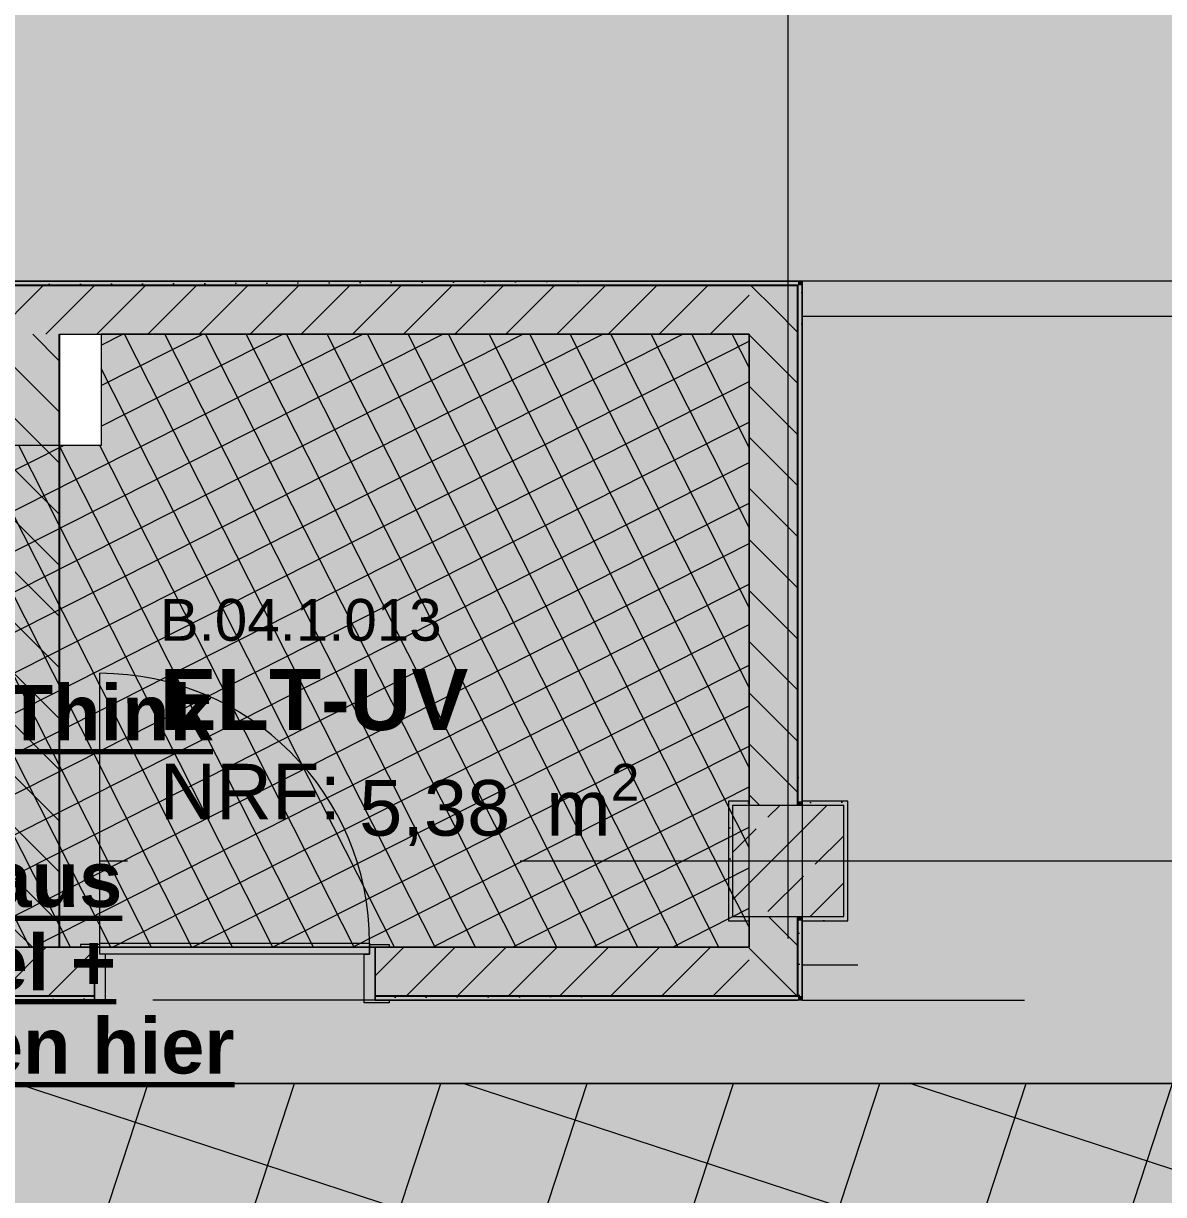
# Model space of a CAD drawing. Header units: metres. Extents: x 101 to 346, y 66 to 213.
# Drawn here: x 135.405 to 139.505, y 91.992 to 96.204 of the extents above; entities that cross this region are included whole.
import ezdxf

# ---------------------------------------------------------------- set-up
doc = ezdxf.new("R2010")
doc.units = ezdxf.units.M
doc.header["$MEASUREMENT"] = 0
doc.linetypes.add('Strichlinie-über-Schnitt', pattern=[0.0023, 0.0008, -0.0015])
doc.linetypes.add('Strichpunktlinie', pattern=[0.006703, 0.003528, -0.001764, 0, -0.001411])
for name, color, linetype in [('00  Raster', 7, 'Continuous'), ('10  Stützen', 7, 'Continuous'), ('10  Stützen_Schnittschraffur', 7, 'Continuous'), ('10  Wand Massiv', 7, 'Continuous'), ('10  Wand Massiv_Schnittschraffur', 7, 'Continuous'), ('10  Wand Massiv_Tür', 7, 'Continuous'), ('20  Boden Aufbauten', 7, 'Continuous'), ('20  Boden Aufbauten_Deckschraffur', 7, 'Continuous'), ('50  NUF - Raumstempel', 7, 'Continuous'), ('Neubau_20  Boden Aufbauten', 7, 'Continuous'), ('Neubau_20  Boden Aufbauten_Deckschraffur', 7, 'Continuous'), ('Neubau_20  Wand Leichtbau', 7, 'Continuous'), ('Neubau_20 Wand Leichtbau MIETERAUSBAU', 7, 'Continuous'), ('Neubau_20 Wand Leichtbau MIETERAUSBAU_Schnittschraffur', 7, 'Continuous')]:
    doc.layers.add(name, color=color, linetype=linetype)
doc.styles.add('ERSTELLTER_STIL_1', font='')
doc.styles.add('ERSTELLTER_STIL_2', font='arial.ttf')
doc.styles.get('ERSTELLTER_STIL_1').set_extended_font_data('Arial')
pattern_1 = [(26.86749, (13.479, 22.351647), (-0.022596431, 0.044602705), [0, -0.05])]
pattern_2 = [(135, (13.479, 22.35165), (0.09192388, 0.09192388), [])]
pattern_3 = [(135, (13.479, 22.35165), (0.09192388, 0.09192388), [])]
pattern_4 = [(45, (13.479, 22.35165), (-0.09192388, 0.09192388), [])]

msp = doc.modelspace()

# ---------------------------------------------------------------- hatches: boundary and pattern name
at = {"layer": '10  Stützen_Schnittschraffur', "linetype": 'Continuous', "lineweight": 0, "true_color": 0xffffff}
for points in [[(137.9404, 93.4069), (137.9404, 92.9769), (138.0154, 92.9769), (138.0154, 92.9919), (137.9554, 92.9919), (137.9554, 93.3919), (138.0154, 93.3919), (138.0154, 93.4069)], [(137.9554, 92.9919), (138.3554, 92.9919), (138.3554, 93.3919), (137.9554, 93.3919)], [(138.1904, 93.4069), (138.1904, 93.3919), (138.2054, 93.3919), (138.2054, 93.4069)], [(138.2054, 93.4069), (138.2054, 93.3919), (138.3554, 93.3919), (138.3554, 92.9919), (138.2054, 92.9919), (138.2054, 92.9769), (138.3704, 92.9769), (138.3704, 93.4069)], [(138.1904, 92.9919), (138.1904, 92.9769), (138.2054, 92.9769), (138.2054, 92.9919)]]:
    msp.add_hatch(color=7, dxfattribs=at).paths.add_polyline_path(points)
at = {"layer": '10  Stützen_Schnittschraffur', "linetype": 'Continuous', "lineweight": 13, "true_color": 0x000100}
h = msp.add_hatch(dxfattribs=at)
h.set_pattern_fill('Gips_0008', color=98, style=0, pattern_type=2)
h.set_pattern_definition(pattern_1)
h.paths.add_polyline_path([(137.9404, 93.4069), (137.9404, 92.9769), (138.0154, 92.9769), (138.0154, 92.9919), (137.9554, 92.9919), (137.9554, 93.3919), (138.0154, 93.3919), (138.0154, 93.4069)])
h = msp.add_hatch(dxfattribs=at)
h.set_pattern_fill('Beton__Stahlbeton_0008', color=98, style=0, pattern_type=2)
h.set_pattern_definition([(225, (137.95537, 93.3919), (-0.16971, 0.16971), []), (225, (137.87052, 93.47674), (-0.169706, 0.169706), [0.18, -0.06])])
h.paths.add_polyline_path([(137.9554, 92.9919), (138.3554, 92.9919), (138.3554, 93.3919), (137.9554, 93.3919)])
h = msp.add_hatch(dxfattribs=at)
h.set_pattern_fill('Gips_0008', color=98, style=0, pattern_type=2)
h.set_pattern_definition(pattern_1)
h.paths.add_polyline_path([(138.1904, 93.4069), (138.1904, 93.3919), (138.2054, 93.3919), (138.2054, 93.4069)])
h = msp.add_hatch(dxfattribs=at)
h.set_pattern_fill('Gips_0008', color=98, style=0, pattern_type=2)
h.set_pattern_definition(pattern_1)
h.paths.add_polyline_path([(138.2054, 93.4069), (138.2054, 93.3919), (138.3554, 93.3919), (138.3554, 92.9919), (138.2054, 92.9919), (138.2054, 92.9769), (138.3704, 92.9769), (138.3704, 93.4069)])
h = msp.add_hatch(dxfattribs=at)
h.set_pattern_fill('Gips_0008', color=98, style=0, pattern_type=2)
h.set_pattern_definition(pattern_1)
h.paths.add_polyline_path([(138.1904, 92.9919), (138.1904, 92.9769), (138.2054, 92.9769), (138.2054, 92.9919)])
at = {"layer": '10  Wand Massiv_Schnittschraffur', "linetype": 'Continuous', "lineweight": 0, "true_color": 0xffffff}
for points in [[(135.4479, 95.2769), (132.7204, 95.2769), (132.7204, 95.2619), (135.4479, 95.2619)], [(132.8954, 95.0869), (135.4479, 95.0869), (135.4479, 95.2619), (132.8954, 95.2619)], [(138.1904, 95.2769), (135.4479, 95.2769), (135.4479, 95.2619), (138.1904, 95.2619)], [(135.4479, 95.2619), (135.4479, 95.0869), (138.0154, 95.0869), (138.0154, 95.2619)], [(138.0154, 95.2619), (138.0154, 95.0869), (138.1904, 95.2619)], [(138.0154, 95.0869), (138.1904, 95.0869), (138.1904, 95.2619)], [(138.2054, 95.2769), (138.1904, 95.2769), (138.1904, 95.2619)], [(138.1904, 95.2619), (138.2054, 95.2619), (138.2054, 95.2769)], [(138.2054, 95.2619), (138.1904, 95.2619), (138.1904, 93.4069), (138.2054, 93.4069)], [(135.5354, 92.8819), (135.5354, 95.0869), (135.3604, 95.0869), (135.3604, 92.8819)], [(138.0154, 95.0869), (138.0154, 93.3919), (138.1904, 93.3919), (138.1904, 95.0869)], [(138.1904, 92.8819), (138.1904, 92.9919), (138.0154, 92.9919), (138.0154, 92.8819)], [(138.1904, 92.9769), (138.1904, 92.7069), (138.2054, 92.7069), (138.2054, 92.9769)], [(135.7004, 92.6819), (135.7004, 92.8569), (135.6804, 92.8569), (135.6804, 92.8919), (135.6104, 92.8919), (135.6104, 92.8819), (135.6604, 92.8819), (135.6604, 92.6919), (135.6104, 92.6919), (135.6104, 92.6819)], [(136.6504, 92.8969), (135.6804, 92.8969), (135.6804, 92.8569), (136.6504, 92.8569)], [(136.6304, 92.6819), (136.7204, 92.6819), (136.7204, 92.6919), (136.6704, 92.6919), (136.6704, 92.8819), (136.7204, 92.8819), (136.7204, 92.8919), (136.6504, 92.8919), (136.6504, 92.8569), (136.6304, 92.8569)], [(135.2354, 92.8819), (135.2354, 92.7069), (135.4479, 92.7069), (135.4479, 92.8819)], [(135.6604, 92.8819), (135.4479, 92.8819), (135.4479, 92.7069), (135.6604, 92.7069)], [(138.0154, 92.8819), (136.6704, 92.8819), (136.6704, 92.7069), (138.0154, 92.7069)], [(138.0154, 92.8819), (138.0154, 92.7069), (138.1904, 92.7069)], [(138.0154, 92.8819), (138.1904, 92.7069), (138.1904, 92.8819)], [(135.4479, 92.7069), (135.2354, 92.7069), (135.2354, 92.6919), (135.4479, 92.6919)], [(135.4479, 92.7069), (135.4479, 92.6919), (135.6604, 92.6919), (135.6604, 92.7069)], [(138.1904, 92.7069), (136.6704, 92.7069), (136.6704, 92.6919), (138.1904, 92.6919)], [(138.1904, 92.7069), (138.1904, 92.6919), (138.2054, 92.6919)], [(138.2054, 92.7069), (138.1904, 92.7069), (138.2054, 92.6919)]]:
    msp.add_hatch(color=7, dxfattribs=at).paths.add_polyline_path(points)
at = {"layer": '10  Wand Massiv_Schnittschraffur', "linetype": 'Continuous', "lineweight": 13, "true_color": 0x000100}
h = msp.add_hatch(dxfattribs=at)
h.set_pattern_fill('Gips_0008', color=98, style=0, pattern_type=2)
h.set_pattern_definition(pattern_1)
h.paths.add_polyline_path([(135.4479, 95.2769), (132.7204, 95.2769), (132.7204, 95.2619), (135.4479, 95.2619)])
h = msp.add_hatch(dxfattribs=at)
h.set_pattern_fill('MW_Kalksandstein_0008', color=98, style=0, pattern_type=2)
h.set_pattern_definition([(225, (13.479, 22.35165), (-0.09192388, 0.09192388), [])])
h.paths.add_polyline_path([(132.8954, 95.0869), (135.4479, 95.0869), (135.4479, 95.2619), (132.8954, 95.2619)])
h = msp.add_hatch(dxfattribs=at)
h.set_pattern_fill('Gips_0008', color=98, style=0, pattern_type=2)
h.set_pattern_definition(pattern_1)
h.paths.add_polyline_path([(138.1904, 95.2769), (135.4479, 95.2769), (135.4479, 95.2619), (138.1904, 95.2619)])
h = msp.add_hatch(dxfattribs=at)
h.set_pattern_fill('MW_Kalksandstein_0008', color=98, style=0, pattern_type=2)
h.set_pattern_definition([(225, (13.479, 22.35165), (-0.09192388, 0.09192388), [])])
h.paths.add_polyline_path([(135.4479, 95.2619), (135.4479, 95.0869), (138.0154, 95.0869), (138.0154, 95.2619)])
h = msp.add_hatch(dxfattribs=at)
h.set_pattern_fill('MW_Kalksandstein_0008', color=98, style=0, pattern_type=2)
h.set_pattern_definition(pattern_3)
h.paths.add_polyline_path([(138.0154, 95.2619), (138.0154, 95.0869), (138.1904, 95.2619)])
h = msp.add_hatch(dxfattribs=at)
h.set_pattern_fill('MW_Kalksandstein_0008', color=98, style=0, pattern_type=2)
h.set_pattern_definition(pattern_3)
h.paths.add_polyline_path([(138.0154, 95.0869), (138.1904, 95.0869), (138.1904, 95.2619)])
h = msp.add_hatch(dxfattribs=at)
h.set_pattern_fill('Gips_0008', color=98, style=0, pattern_type=2)
h.set_pattern_definition(pattern_1)
h.paths.add_polyline_path([(138.2054, 95.2769), (138.1904, 95.2769), (138.1904, 95.2619)])
h = msp.add_hatch(dxfattribs=at)
h.set_pattern_fill('Gips_0008', color=98, style=0, pattern_type=2)
h.set_pattern_definition(pattern_1)
h.paths.add_polyline_path([(138.1904, 95.2619), (138.2054, 95.2619), (138.2054, 95.2769)])
h = msp.add_hatch(dxfattribs=at)
h.set_pattern_fill('Gips_0008', color=98, style=0, pattern_type=2)
h.set_pattern_definition(pattern_1)
h.paths.add_polyline_path([(138.2054, 95.2619), (138.1904, 95.2619), (138.1904, 93.4069), (138.2054, 93.4069)])
h = msp.add_hatch(dxfattribs=at)
h.set_pattern_fill('MW_Kalksandstein_0008', color=98, style=0, pattern_type=2)
h.set_pattern_definition([(135, (13.479, 22.35165), (0.09192388, 0.09192388), [])])
h.paths.add_polyline_path([(135.5354, 92.8819), (135.5354, 95.0869), (135.3604, 95.0869), (135.3604, 92.8819)])
h = msp.add_hatch(dxfattribs=at)
h.set_pattern_fill('MW_Kalksandstein_0008', color=98, style=0, pattern_type=2)
h.set_pattern_definition(pattern_3)
h.paths.add_polyline_path([(138.0154, 95.0869), (138.0154, 93.3919), (138.1904, 93.3919), (138.1904, 95.0869)])
h = msp.add_hatch(dxfattribs=at)
h.set_pattern_fill('MW_Kalksandstein_0008', color=98, style=0, pattern_type=2)
h.set_pattern_definition(pattern_2)
h.paths.add_polyline_path([(138.1904, 92.8819), (138.1904, 92.9919), (138.0154, 92.9919), (138.0154, 92.8819)])
h = msp.add_hatch(dxfattribs=at)
h.set_pattern_fill('Gips_0008', color=98, style=0, pattern_type=2)
h.set_pattern_definition(pattern_1)
h.paths.add_polyline_path([(138.1904, 92.9769), (138.1904, 92.7069), (138.2054, 92.7069), (138.2054, 92.9769)])
h = msp.add_hatch(dxfattribs=at)
h.set_pattern_fill('MW_Kalksandstein_0008', color=98, style=0, pattern_type=2)
h.set_pattern_definition([(45, (13.479, 22.35165), (-0.09192388, 0.09192388), [])])
h.paths.add_polyline_path([(135.2354, 92.8819), (135.2354, 92.7069), (135.4479, 92.7069), (135.4479, 92.8819)])
h = msp.add_hatch(dxfattribs=at)
h.set_pattern_fill('MW_Kalksandstein_0008', color=98, style=0, pattern_type=2)
h.set_pattern_definition(pattern_4)
h.paths.add_polyline_path([(135.6604, 92.8819), (135.4479, 92.8819), (135.4479, 92.7069), (135.6604, 92.7069)])
h = msp.add_hatch(dxfattribs=at)
h.set_pattern_fill('MW_Kalksandstein_0008', color=98, style=0, pattern_type=2)
h.set_pattern_definition(pattern_4)
h.paths.add_polyline_path([(138.0154, 92.8819), (136.6704, 92.8819), (136.6704, 92.7069), (138.0154, 92.7069)])
h = msp.add_hatch(dxfattribs=at)
h.set_pattern_fill('MW_Kalksandstein_0008', color=98, style=0, pattern_type=2)
h.set_pattern_definition(pattern_2)
h.paths.add_polyline_path([(138.0154, 92.8819), (138.0154, 92.7069), (138.1904, 92.7069)])
h = msp.add_hatch(dxfattribs=at)
h.set_pattern_fill('MW_Kalksandstein_0008', color=98, style=0, pattern_type=2)
h.set_pattern_definition(pattern_2)
h.paths.add_polyline_path([(138.0154, 92.8819), (138.1904, 92.7069), (138.1904, 92.8819)])
h = msp.add_hatch(dxfattribs=at)
h.set_pattern_fill('Gips_0008', color=98, style=0, pattern_type=2)
h.set_pattern_definition(pattern_1)
h.paths.add_polyline_path([(135.4479, 92.7069), (135.2354, 92.7069), (135.2354, 92.6919), (135.4479, 92.6919)])
h = msp.add_hatch(dxfattribs=at)
h.set_pattern_fill('Gips_0008', color=98, style=0, pattern_type=2)
h.set_pattern_definition(pattern_1)
h.paths.add_polyline_path([(135.4479, 92.7069), (135.4479, 92.6919), (135.6604, 92.6919), (135.6604, 92.7069)])
h = msp.add_hatch(dxfattribs=at)
h.set_pattern_fill('Gips_0008', color=98, style=0, pattern_type=2)
h.set_pattern_definition(pattern_1)
h.paths.add_polyline_path([(138.1904, 92.7069), (136.6704, 92.7069), (136.6704, 92.6919), (138.1904, 92.6919)])
h = msp.add_hatch(dxfattribs=at)
h.set_pattern_fill('Gips_0008', color=98, style=0, pattern_type=2)
h.set_pattern_definition(pattern_1)
h.paths.add_polyline_path([(138.1904, 92.7069), (138.1904, 92.6919), (138.2054, 92.6919)])
h = msp.add_hatch(dxfattribs=at)
h.set_pattern_fill('Gips_0008', color=98, style=0, pattern_type=2)
h.set_pattern_definition(pattern_1)
h.paths.add_polyline_path([(138.2054, 92.7069), (138.1904, 92.7069), (138.2054, 92.6919)])
at = {"layer": '20  Boden Aufbauten_Deckschraffur', "linetype": 'Continuous', "lineweight": 18}
msp.add_hatch(color=4, dxfattribs=at).paths.add_polyline_path([(135.2104, 95.0869), (132.8954, 95.0869), (132.8954, 92.8819), (138.0154, 92.8819), (138.0154, 95.0869), (135.6854, 95.0869), (135.6854, 94.6869), (135.3604, 94.6869), (135.3604, 94.8869), (135.2104, 94.8869)])
h = msp.add_hatch(dxfattribs=at)
h.set_pattern_fill('Dämmung__hart_0008', color=8, style=0, pattern_type=2)
h.set_pattern_definition([(26.86749, (13.479, 22.35165), (-0.05875072, 0.11596703), []), (116.86749, (13.479, 22.35165), (0.11596703, 0.05875072), [])])
h.paths.add_polyline_path([(135.2104, 95.0869), (132.8954, 95.0869), (132.8954, 92.8819), (138.0154, 92.8819), (138.0154, 95.0869), (135.6854, 95.0869), (135.6854, 94.6869), (135.3604, 94.6869), (135.3604, 94.8869), (135.2104, 94.8869)])
at = {"layer": 'Neubau_20  Boden Aufbauten_Deckschraffur', "linetype": 'Continuous', "lineweight": 50, "true_color": 0x9f9f9f}
h = msp.add_hatch(color=253, dxfattribs=at)
h.paths.add_polyline_path([(122.0179, 99.9619), (122.0179, 95.2769), (127.4179, 95.2769), (127.4179, 92.6919), (121.9204, 92.6919), (121.9204, 92.3919), (153.0379, 92.3919), (153.0379, 95.9172), (154.2379, 95.9172), (154.2379, 99.2769), (154.1583, 99.2769), (154.1583, 99.6769), (154.3304, 99.6769), (154.3304, 99.9626), (127.3804, 99.9619)])
h.paths.add_polyline_path([(132.7054, 92.6919), (132.7054, 95.2769), (138.2054, 95.2769), (138.2054, 92.6919), (136.6704, 92.6919), (136.6704, 92.8819), (134.2254, 92.8819), (134.2254, 92.6919)], flags=0)
at = {"layer": 'Neubau_20  Boden Aufbauten_Deckschraffur', "linetype": 'Continuous', "lineweight": 18, "true_color": 0xefefef}
h = msp.add_hatch(dxfattribs=at)
h.set_pattern_fill('Mörtel_0008', style=0, pattern_type=2)
h.set_pattern_definition([(26.86749, (13.58792, 22.68427), (-0.07117876, 0.14049852), [0, -0.105, 0, -0.1575]), (91.86749, (13.92054, 22.57534), (0.15741635, 0.00513262), [0, -0.077, 0, -0.133])])
h.paths.add_polyline_path([(122.0179, 99.9619), (122.0179, 95.2769), (127.4179, 95.2769), (127.4179, 92.6919), (121.9204, 92.6919), (121.9204, 92.3919), (153.0379, 92.3919), (153.0379, 95.9172), (154.2379, 95.9172), (154.2379, 99.2769), (154.1583, 99.2769), (154.1583, 99.6769), (154.3304, 99.6769), (154.3304, 99.9626), (127.3804, 99.9619)])
h.paths.add_polyline_path([(132.7054, 92.6919), (132.7054, 95.2769), (138.2054, 95.2769), (138.2054, 92.6919), (136.6704, 92.6919), (136.6704, 92.8819), (134.2254, 92.8819), (134.2254, 92.6919)], flags=0)
at = {"layer": 'Neubau_20  Boden Aufbauten_Deckschraffur', "linetype": 'Continuous', "lineweight": 50, "true_color": 0xefefef}
msp.add_hatch(color=7, dxfattribs=at).paths.add_polyline_path([(134.2254, 92.3919), (121.9554, 92.3919), (121.9554, 91.1919), (154.2379, 91.1919), (154.2379, 92.3919), (154.2379, 92.6919), (153.0379, 92.6919), (153.0379, 92.3919)])
at = {"layer": 'Neubau_20  Boden Aufbauten_Deckschraffur', "linetype": 'Continuous', "lineweight": 13, "true_color": 0x17c90e}
h = msp.add_hatch(dxfattribs=at)
h.set_pattern_fill('Verband__Quadrat__50x50__44', color=92, style=0, pattern_type=2)
h.set_pattern_definition([(341.8675, (13.479, 22.35165), (0.1556079, 0.4751696), []), (71.8675, (13.479, 22.35165), (-0.4751696, 0.1556079), [])])
h.paths.add_polyline_path([(134.2254, 92.3919), (121.9554, 92.3919), (121.9554, 91.1919), (154.2379, 91.1919), (154.2379, 92.3919), (154.2379, 92.6919), (153.0379, 92.6919), (153.0379, 92.3919)])
at = {"layer": 'Neubau_20 Wand Leichtbau MIETERAUSBAU_Schnittschraffur', "linetype": 'Continuous', "lineweight": 18}
msp.add_hatch(color=9, dxfattribs=at).paths.add_polyline_path([(140.7062, 95.2769), (138.2054, 95.2769), (138.2054, 95.1519), (140.7062, 95.1519)])

# ---------------------------------------------------------------- linework, layer by layer
at = {"layer": '00  Raster', "color": 5, "linetype": 'Strichpunktlinie', "lineweight": 13, "ltscale": 1000}
for p, q in [((138.1554, 79.3072), (138.1554, 102.9769)), ((103.1761, 93.1919), (159.1776, 93.1919))]:
    msp.add_line(p, q, dxfattribs=at)
at = {"layer": '10  Stützen', "color": 7, "linetype": 'Continuous', "lineweight": 13, "ltscale": 1000, "flags": 128}
for points in [[(138.0154, 93.4069), (137.9404, 93.4069), (137.9404, 92.9769), (138.0154, 92.9769)], [(138.2054, 92.9769), (138.3704, 92.9769), (138.3704, 93.4069), (138.2054, 93.4069)]]:
    msp.add_lwpolyline(points, dxfattribs=at)
msp.add_lwpolyline([(137.9554, 92.9919), (138.3554, 92.9919), (138.3554, 93.3919), (137.9554, 93.3919)], close=True, dxfattribs=at)
at = {"layer": '10  Wand Massiv', "color": 7, "linetype": 'Continuous', "lineweight": 25, "ltscale": 1000}
for p, q in [((135.4479, 95.2619), (132.8954, 95.2619)), ((138.0154, 95.2619), (135.4479, 95.2619)), ((138.1904, 95.2619), (138.0154, 95.2619)), ((138.1904, 95.2619), (138.0154, 95.2619)), ((138.1904, 95.0869), (138.1904, 95.2619)), ((138.1904, 93.3919), (138.1904, 95.0869)), ((138.1904, 92.8819), (138.1904, 92.9919)), ((138.1904, 92.7069), (138.1904, 92.8819)), ((135.2354, 92.7069), (135.4479, 92.7069)), ((135.4479, 92.7069), (135.6604, 92.7069)), ((136.6704, 92.7069), (138.0154, 92.7069)), ((138.0154, 92.7069), (138.1904, 92.7069)), ((138.0154, 92.7069), (138.1904, 92.7069))]:
    msp.add_line(p, q, dxfattribs=at)
at = {"layer": '10  Wand Massiv', "color": 7, "linetype": 'Continuous', "lineweight": 18, "ltscale": 1000}
for p, q in [((135.6604, 92.7069), (135.6604, 92.8819)), ((136.6704, 92.7069), (136.6704, 92.8819))]:
    msp.add_line(p, q, dxfattribs=at)
at = {"layer": '10  Wand Massiv', "color": 7, "linetype": 'Continuous', "lineweight": 13, "ltscale": 1000}
for p, q in [((135.6604, 92.6919), (135.6604, 92.7069)), ((136.6704, 92.6919), (136.6704, 92.7069))]:
    msp.add_line(p, q, dxfattribs=at)
at = {"layer": '10  Wand Massiv', "color": 7, "linetype": 'Continuous', "lineweight": 13, "ltscale": 1000, "flags": 128}
for points in [[(135.4479, 95.2769), (132.7054, 95.2769)], [(138.1904, 95.2769), (135.4479, 95.2769)], [(138.2054, 95.2769), (138.1904, 95.2769)], [(138.2054, 93.4069), (138.2054, 95.2769)], [(135.5354, 95.0869), (138.0154, 95.0869)], [(138.0154, 95.0869), (138.0154, 93.3919)], [(138.0154, 92.9919), (138.0154, 92.8819)], [(138.2054, 92.6919), (138.2054, 92.9769)], [(135.6604, 92.8819), (135.5354, 92.8819)], [(138.0154, 92.8819), (136.6704, 92.8819)], [(135.2354, 92.6919), (135.4479, 92.6919)], [(135.4479, 92.6919), (135.6604, 92.6919)], [(136.6704, 92.6919), (138.1904, 92.6919)], [(138.2054, 92.6919), (138.1904, 92.6919)]]:
    msp.add_lwpolyline(points, dxfattribs=at)
at = {"layer": '10  Wand Massiv', "color": 7, "linetype": 'Continuous', "lineweight": 25, "ltscale": 1000, "flags": 128}
msp.add_lwpolyline([(135.5354, 92.8819), (135.5354, 95.0869)], dxfattribs=at)
at = {"layer": '10  Wand Massiv_Tür', "color": 7, "linetype": 'Continuous', "lineweight": 13, "ltscale": 1000}
for p, q in [((135.6804, 92.8969), (135.6804, 93.8669)), ((135.6804, 92.8919), (135.6104, 92.8919)), ((135.6104, 92.8919), (135.6104, 92.8819)), ((135.6804, 92.8569), (135.6804, 92.8969)), ((135.6804, 92.8969), (136.6504, 92.8969)), ((135.6804, 92.8569), (135.6804, 92.8919)), ((136.6504, 92.8969), (136.6504, 92.8569)), ((136.6504, 92.8569), (136.6504, 92.8919)), ((136.6504, 92.8919), (136.7204, 92.8919)), ((136.7204, 92.8919), (136.7204, 92.8819)), ((135.6104, 92.8819), (135.6604, 92.8819)), ((135.6604, 92.8819), (135.6604, 92.6919)), ((135.7004, 92.8569), (135.6804, 92.8569)), ((136.6504, 92.8569), (135.6804, 92.8569)), ((135.7004, 92.6819), (135.7004, 92.8569)), ((136.6304, 92.6819), (136.6304, 92.8569)), ((136.6304, 92.8569), (136.6504, 92.8569)), ((136.7204, 92.8819), (136.6704, 92.8819)), ((136.6704, 92.8819), (136.6704, 92.6919)), ((135.6604, 92.6919), (135.6104, 92.6919)), ((135.6104, 92.6919), (135.6104, 92.6819)), ((135.6104, 92.6819), (135.7004, 92.6819)), ((135.6604, 92.6919), (135.6604, 92.7069)), ((135.6604, 92.6919), (135.6604, 92.7069)), ((136.7204, 92.6819), (136.6304, 92.6819)), ((136.6704, 92.6919), (136.6704, 92.7069)), ((136.6704, 92.6919), (136.6704, 92.7069)), ((136.6704, 92.6919), (136.7204, 92.6919)), ((136.7204, 92.6919), (136.7204, 92.6819))]:
    msp.add_line(p, q, dxfattribs=at)
at = {"layer": '10  Wand Massiv_Tür', "color": 7, "linetype": 'Strichlinie-über-Schnitt', "lineweight": 13, "ltscale": 1000}
for p, q in [((136.6704, 92.8819), (135.6604, 92.8819)), ((136.6704, 92.6919), (135.6604, 92.6919))]:
    msp.add_line(p, q, dxfattribs=at)
at = {"layer": '10  Wand Massiv_Tür', "color": 7, "linetype": 'Continuous', "lineweight": 18, "ltscale": 1000}
for p, q in [((135.6604, 92.7069), (135.6604, 92.8819)), ((135.6604, 92.7069), (135.6604, 92.8819)), ((136.6704, 92.7069), (136.6704, 92.8819)), ((136.6704, 92.7069), (136.6704, 92.8819))]:
    msp.add_line(p, q, dxfattribs=at)
at = {"layer": '10  Wand Massiv_Tür', "color": 7, "linetype": 'Continuous', "lineweight": 13, "ltscale": 1000}
msp.add_arc((135.6804, 92.8969), 0.97, 360, 90, dxfattribs=at)
at = {"layer": '20  Boden Aufbauten', "color": 7, "linetype": 'Continuous', "lineweight": 13, "ltscale": 1000, "flags": 128}
msp.add_lwpolyline([(135.2104, 95.0869), (132.8954, 95.0869), (132.8954, 92.8819), (138.0154, 92.8819), (138.0154, 95.0869), (135.6854, 95.0869), (135.6854, 94.6869), (135.3604, 94.6869), (135.3604, 94.8869), (135.2104, 94.8869)], close=True, dxfattribs=at)
at = {"layer": 'Neubau_20  Boden Aufbauten', "color": 7, "linetype": 'Continuous', "lineweight": 13, "ltscale": 1000, "flags": 128}
for points in [[(122.0179, 99.9619), (122.0179, 95.2769), (127.4179, 95.2769), (127.4179, 92.6919), (121.9204, 92.6919), (121.9204, 92.3919), (153.0379, 92.3919), (153.0379, 95.9172), (154.2379, 95.9172), (154.2379, 99.2769), (154.1583, 99.2769), (154.1583, 99.6769), (154.3304, 99.6769), (154.3304, 99.9626), (127.3804, 99.9619)], [(132.7054, 92.6919), (132.7054, 95.2769), (138.2054, 95.2769), (138.2054, 92.6919), (136.6704, 92.6919), (136.6704, 92.8819), (134.2254, 92.8819), (134.2254, 92.6919)]]:
    msp.add_lwpolyline(points, close=True, dxfattribs=at)
at = {"layer": 'Neubau_20  Boden Aufbauten', "color": 253, "linetype": 'Continuous', "lineweight": 18, "ltscale": 1000, "true_color": 0x9f9f9f, "flags": 128}
msp.add_lwpolyline([(134.2254, 92.3919), (121.9554, 92.3919), (121.9554, 91.1919), (154.2379, 91.1919), (154.2379, 92.3919), (154.2379, 92.6919), (153.0379, 92.6919), (153.0379, 92.3919)], close=True, dxfattribs=at)
at = {"layer": 'Neubau_20  Wand Leichtbau', "color": 7, "linetype": 'Strichlinie-über-Schnitt', "lineweight": 13, "ltscale": 1000, "flags": 128}
for points in [[(140.7062, 92.8169), (138.2054, 92.8169)], [(138.2054, 92.8169), (138.2054, 92.6919)], [(138.2054, 92.6919), (154.3554, 92.6919)]]:
    msp.add_lwpolyline(points, dxfattribs=at)
at = {"layer": 'Neubau_20 Wand Leichtbau MIETERAUSBAU', "color": 7, "linetype": 'Continuous', "lineweight": 18, "ltscale": 1000, "flags": 128}
for points in [[(140.8312, 95.2769), (138.2054, 95.2769)], [(138.2054, 95.1519), (140.7062, 95.1519)]]:
    msp.add_lwpolyline(points, dxfattribs=at)
at = {"layer": 'Neubau_20 Wand Leichtbau MIETERAUSBAU', "color": 7, "linetype": 'Continuous', "lineweight": 13, "ltscale": 1000, "flags": 128}
msp.add_lwpolyline([(138.2054, 95.1519), (138.2054, 95.2769)], dxfattribs=at)

# ---------------------------------------------------------------- texts
at = {"color": 181, "linetype": 'Continuous', "lineweight": 70, "true_color": 0xa851ff, "insert": (132.4544, 93.8254), "char_height": 0.2, "width": 4.011032, "attachment_point": 1, "rotation": 359.9997, "line_spacing_factor": 0.898241, "style": 'ERSTELLTER_STIL_2'}
msp.add_mtext('\\A1;{\\pql;\\fArial|b1|i0|c0|p38;\\L\\LStandort Stand alone Think Tank - telefonische bestätigung Herr Niclaus 29.09.23 - Deckensegel \\fArial|b1|i0|c0|p38;+ Pendelleuchte \\fArial|b1|i0|c0|p38;entfallen hier}', dxfattribs=at)
at = {"layer": '50  NUF - Raumstempel', "color": 7, "linetype": 'Continuous', "lineweight": 13, "attachment_point": 1}
for s, insert, char_height, style in [('\\A1;{\\pql;\\pt0;\\fArial|b0|i0|c0|p38;B.04.1.013}', (135.8956, 94.1342), 0.15, 'ERSTELLTER_STIL_1'), ('\\A1;{\\pqj;\\pt0;\\fArial|b1|i0|c0|p38;ELT-UV}', (135.8956, 93.8825), 0.22, 'ERSTELLTER_STIL_2'), ('\\A1;{\\pqj;\\pt0;\\fArial|b0|i0|c0|p38;NRF: }', (135.8956, 93.5414), 0.2, 'ERSTELLTER_STIL_1'), ('\\A1;{\\pql;\\pt0,0.2;\\fArial|b0|i0|c0|p38;5,38\\fArial|b0|i0|c0|p38;\\A1{\\H.66x;\\S^  ;}\\fArial|b0|i0|c0|p38; m\\fArial|b0|i0|c0|p38;\\A1{\\H.66x;\\S2^  ;}}', (136.6124, 93.5414), 0.2, 'ERSTELLTER_STIL_1')]:
    msp.add_mtext(s, dxfattribs=dict(at, insert=insert, char_height=char_height, style=style))

doc.saveas('drawing.dxf')
